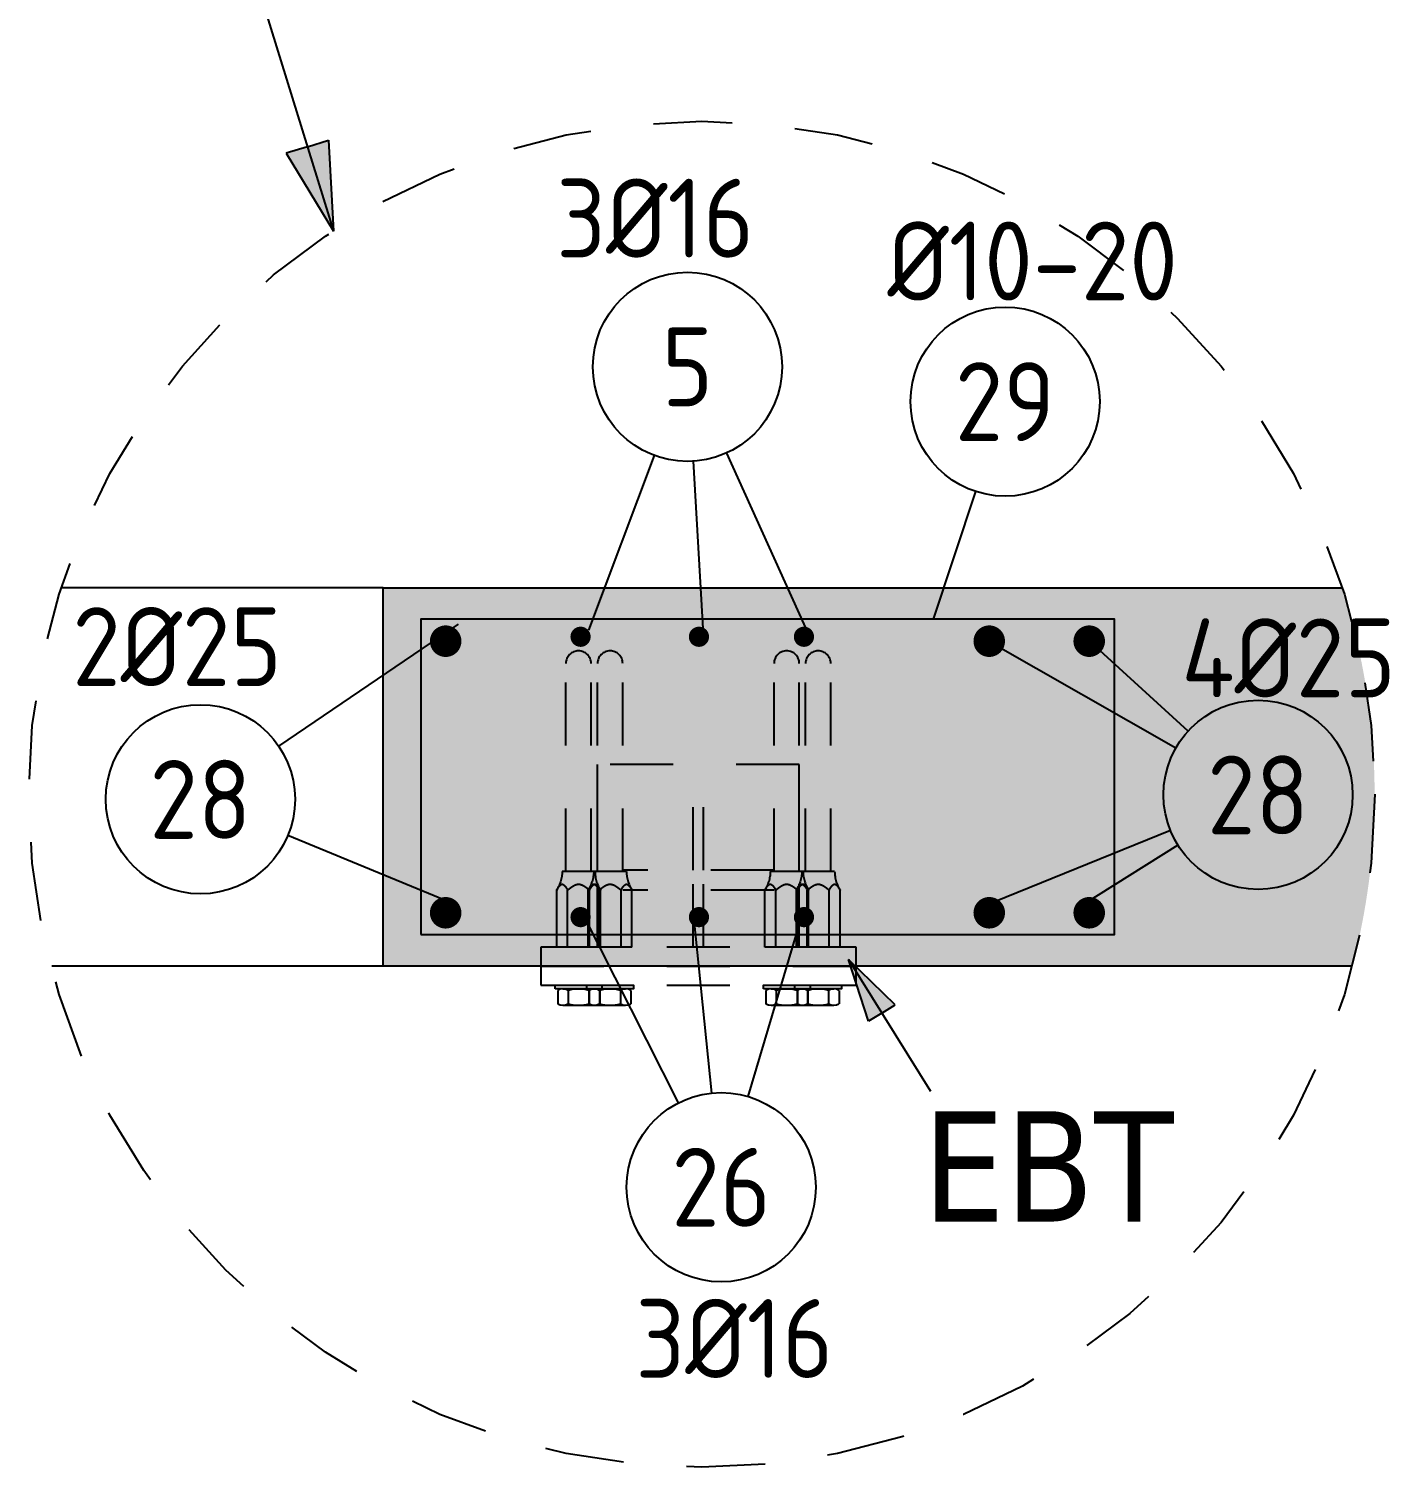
# Model space of a CAD drawing. Extents: x 44 to 147, y 26 to 78.
# Drawn here: x 64.188 to 66.345, y 46.988 to 49.269 of the extents above; entities that cross this region are included whole.
import ezdxf
from ezdxf.enums import TextEntityAlignment as Align

# ---------------------------------------------------------------- set-up
doc = ezdxf.new("R2010")
doc.units = 0
doc.header["$LTSCALE"] = 0.5
for name, pattern in [('AUSGEZOGEN', [1000.01, 1000, 0.01]), ('DOT', [0.175, 0.05, -0.125]), ('VERDECKT', [0.375, 0.25, -0.125])]:
    doc.linetypes.add(name, pattern=pattern)
for name, color, linetype in [('BETON', 7, 'Continuous'), ('BEWEHRUNG', 1, 'Continuous'), ('DETAIL', 7, 'Continuous'), ('grau_mittel', 7, 'Continuous'), ('OBJEKT', 7, 'Continuous'), ('RND', 7, 'Continuous'), ('STAHL', 7, 'Continuous'), ('TEXT', 7, 'Continuous')]:
    doc.layers.add(name, color=color, linetype=linetype)
doc.styles.add('helv', font='tahoma.ttf')
doc.styles.add('txt', font='isocp.shx')

# ---------------------------------------------------------------- blocks, each defined once
blk = doc.blocks.new('RND_HIN')
at = {"layer": 'RND', "color": 7, "linetype": 'Continuous'}
blk.add_circle((0, 0), 0.3, dxfattribs=at)
at = {"layer": 'RND', "color": 7, "linetype": 'Continuous', "style": 'txt'}
blk.add_attdef('POSI', text='', height=0.25, dxfattribs=at).set_placement((0, 0), align=Align.MIDDLE)
blk = doc.blocks.new('Pfeillinie')
at = {"layer": 'TEXT', "linetype": 'Continuous'}
blk.add_hatch(color=7, dxfattribs=at).paths.add_polyline_path([(0, 0), (-0.8, 0.2), (-0.8, 0), (-0.8, -0.2)])
at = {"layer": 'TEXT', "color": 7, "linetype": 'Continuous'}
for p, q in [((-0.8, 0), (-0.8, 0.2)), ((-0.8, 0.2), (0, 0)), ((-0.8, 0), (-0.8, -0.2)), ((-0.8, -0.2), (0, 0))]:
    blk.add_line(p, q, dxfattribs=at)

msp = doc.modelspace()

# ---------------------------------------------------------------- hatches: boundary and pattern name
at = {"layer": 'grau_mittel'}
msp.add_hatch(color=61, dxfattribs=at).paths.add_polyline_path([(64.7497, 48.3824), (64.7497, 47.7824), (66.2865, 47.7824, 0.064664), (66.3219, 48.055, 0.078146), (66.2704, 48.3824)])

# ---------------------------------------------------------------- linework, layer by layer
at = {"layer": 'BETON', "color": 6, "linetype": 'AUSGEZOGEN', "lineweight": -2}
for p, q in [((64.7497, 48.3824), (66.2696, 48.3824)), ((64.7497, 47.7824), (64.7497, 48.3824)), ((66.2853, 47.7824), (64.7497, 47.7824))]:
    msp.add_line(p, q, dxfattribs=at)
at = {"layer": 'BEWEHRUNG', "color": 171, "linetype": 'DOT'}
for p, q in [((65.0397, 47.9324), (65.0397, 48.2624)), ((65.0797, 47.9324), (65.0797, 48.2624)), ((65.0897, 47.9324), (65.0897, 48.2624)), ((65.1297, 47.9324), (65.1297, 48.2624)), ((65.3697, 47.9324), (65.3697, 48.2624)), ((65.4097, 47.9324), (65.4097, 48.2624)), ((65.4197, 47.9324), (65.4197, 48.2624)), ((65.4597, 47.9324), (65.4597, 48.2624))]:
    msp.add_line(p, q, dxfattribs=at)
at = {"layer": 'BEWEHRUNG', "color": 171, "linetype": 'DOT', "extrusion": (-1.6303e-17, 1, 0)}
for p, q in [((65.0318, 47.9184), (65.0312, 47.9164)), ((65.0323, 47.9204), (65.0318, 47.9184)), ((65.0327, 47.9224), (65.0323, 47.9204)), ((65.0331, 47.9244), (65.0327, 47.9224)), ((65.0334, 47.9264), (65.0331, 47.9244)), ((65.0336, 47.9284), (65.0334, 47.9264)), ((65.0337, 47.9304), (65.0336, 47.9284)), ((65.0337, 47.9324), (65.0337, 47.9304)), ((65.0857, 47.9324), (65.0337, 47.9324)), ((65.0818, 47.9184), (65.0812, 47.9164)), ((65.0823, 47.9204), (65.0818, 47.9184)), ((65.0827, 47.9224), (65.0823, 47.9204)), ((65.0831, 47.9244), (65.0827, 47.9224)), ((65.0834, 47.9264), (65.0831, 47.9244)), ((65.0836, 47.9284), (65.0834, 47.9264)), ((65.0837, 47.9304), (65.0836, 47.9284)), ((65.0837, 47.9324), (65.0837, 47.9304)), ((65.1357, 47.9324), (65.0837, 47.9324)), ((65.0857, 47.9324), (65.0858, 47.9304)), ((65.0858, 47.9304), (65.0859, 47.9284)), ((65.0859, 47.9284), (65.0861, 47.9264)), ((65.0861, 47.9264), (65.0864, 47.9244)), ((65.0864, 47.9244), (65.0867, 47.9224)), ((65.0867, 47.9224), (65.0872, 47.9204)), ((65.0872, 47.9204), (65.0877, 47.9184)), ((65.0877, 47.9184), (65.0883, 47.9164)), ((65.1357, 47.9324), (65.1358, 47.9304)), ((65.1358, 47.9304), (65.1359, 47.9284)), ((65.1359, 47.9284), (65.1361, 47.9264)), ((65.1361, 47.9264), (65.1364, 47.9244)), ((65.1364, 47.9244), (65.1367, 47.9224)), ((65.1367, 47.9224), (65.1372, 47.9204)), ((65.1372, 47.9204), (65.1377, 47.9184)), ((65.1377, 47.9184), (65.1383, 47.9164)), ((65.3618, 47.9184), (65.3612, 47.9164)), ((65.3623, 47.9204), (65.3618, 47.9184)), ((65.3627, 47.9224), (65.3623, 47.9204)), ((65.3631, 47.9244), (65.3627, 47.9224)), ((65.3634, 47.9264), (65.3631, 47.9244)), ((65.3636, 47.9284), (65.3634, 47.9264)), ((65.3637, 47.9304), (65.3636, 47.9284)), ((65.3637, 47.9324), (65.3637, 47.9304)), ((65.4157, 47.9324), (65.3637, 47.9324)), ((65.4118, 47.9184), (65.4112, 47.9164)), ((65.4123, 47.9204), (65.4118, 47.9184)), ((65.4127, 47.9224), (65.4123, 47.9204)), ((65.4131, 47.9244), (65.4127, 47.9224)), ((65.4134, 47.9264), (65.4131, 47.9244)), ((65.4136, 47.9284), (65.4134, 47.9264)), ((65.4137, 47.9304), (65.4136, 47.9284)), ((65.4137, 47.9324), (65.4137, 47.9304)), ((65.4657, 47.9324), (65.4137, 47.9324)), ((65.4157, 47.9324), (65.4158, 47.9304)), ((65.4158, 47.9304), (65.4159, 47.9284)), ((65.4159, 47.9284), (65.4161, 47.9264)), ((65.4161, 47.9264), (65.4164, 47.9244)), ((65.4164, 47.9244), (65.4167, 47.9224)), ((65.4167, 47.9224), (65.4172, 47.9204)), ((65.4172, 47.9204), (65.4177, 47.9184)), ((65.4177, 47.9184), (65.4183, 47.9164)), ((65.4657, 47.9324), (65.4658, 47.9304)), ((65.4658, 47.9304), (65.4659, 47.9284)), ((65.4659, 47.9284), (65.4661, 47.9264)), ((65.4661, 47.9264), (65.4664, 47.9244)), ((65.4664, 47.9244), (65.4667, 47.9224)), ((65.4667, 47.9224), (65.4672, 47.9204)), ((65.4672, 47.9204), (65.4677, 47.9184)), ((65.4677, 47.9184), (65.4683, 47.9164)), ((65.0259, 47.9044), (65.0251, 47.903)), ((65.0251, 47.8124), (65.0251, 47.903)), ((65.027, 47.9064), (65.0259, 47.9044)), ((65.028, 47.9084), (65.027, 47.9064)), ((65.0289, 47.9104), (65.028, 47.9084)), ((65.0297, 47.9124), (65.0289, 47.9104)), ((65.0305, 47.9144), (65.0297, 47.9124)), ((65.0312, 47.9164), (65.0305, 47.9144)), ((65.0424, 47.8124), (65.0424, 47.903)), ((65.0759, 47.9044), (65.0751, 47.903)), ((65.0751, 47.8124), (65.0751, 47.903)), ((65.077, 47.9064), (65.0759, 47.9044)), ((65.078, 47.9084), (65.077, 47.9064)), ((65.0771, 47.8124), (65.0771, 47.903)), ((65.0789, 47.9104), (65.078, 47.9084)), ((65.0797, 47.9124), (65.0789, 47.9104)), ((65.0805, 47.9144), (65.0797, 47.9124)), ((65.0812, 47.9164), (65.0805, 47.9144)), ((65.0883, 47.9164), (65.089, 47.9144)), ((65.089, 47.9144), (65.0897, 47.9124)), ((65.0897, 47.9124), (65.0906, 47.9104)), ((65.0906, 47.9104), (65.0915, 47.9084)), ((65.0915, 47.9084), (65.0925, 47.9064)), ((65.0924, 47.8124), (65.0924, 47.903)), ((65.0925, 47.9064), (65.0936, 47.9044)), ((65.0936, 47.9044), (65.0944, 47.903)), ((65.0944, 47.8124), (65.0944, 47.903)), ((65.1271, 47.8124), (65.1271, 47.903)), ((65.1383, 47.9164), (65.139, 47.9144)), ((65.139, 47.9144), (65.1397, 47.9124)), ((65.1397, 47.9124), (65.1406, 47.9104)), ((65.1406, 47.9104), (65.1415, 47.9084)), ((65.1415, 47.9084), (65.1425, 47.9064)), ((65.1425, 47.9064), (65.1436, 47.9044)), ((65.1436, 47.9044), (65.1444, 47.903)), ((65.1444, 47.8124), (65.1444, 47.903)), ((65.3559, 47.9044), (65.3551, 47.903)), ((65.3551, 47.8124), (65.3551, 47.903)), ((65.357, 47.9064), (65.3559, 47.9044)), ((65.358, 47.9084), (65.357, 47.9064)), ((65.3589, 47.9104), (65.358, 47.9084)), ((65.3597, 47.9124), (65.3589, 47.9104)), ((65.3605, 47.9144), (65.3597, 47.9124)), ((65.3612, 47.9164), (65.3605, 47.9144)), ((65.3724, 47.8124), (65.3724, 47.903)), ((65.4059, 47.9044), (65.4051, 47.903)), ((65.4051, 47.8124), (65.4051, 47.903)), ((65.407, 47.9064), (65.4059, 47.9044)), ((65.408, 47.9084), (65.407, 47.9064)), ((65.4071, 47.8124), (65.4071, 47.903)), ((65.4089, 47.9104), (65.408, 47.9084)), ((65.4097, 47.9124), (65.4089, 47.9104)), ((65.4105, 47.9144), (65.4097, 47.9124)), ((65.4112, 47.9164), (65.4105, 47.9144)), ((65.4183, 47.9164), (65.419, 47.9144)), ((65.419, 47.9144), (65.4197, 47.9124)), ((65.4197, 47.9124), (65.4206, 47.9104)), ((65.4206, 47.9104), (65.4215, 47.9084)), ((65.4215, 47.9084), (65.4225, 47.9064)), ((65.4224, 47.8124), (65.4224, 47.903)), ((65.4225, 47.9064), (65.4236, 47.9044)), ((65.4236, 47.9044), (65.4244, 47.903)), ((65.4244, 47.8124), (65.4244, 47.903)), ((65.4571, 47.8124), (65.4571, 47.903)), ((65.4683, 47.9164), (65.469, 47.9144)), ((65.469, 47.9144), (65.4697, 47.9124)), ((65.4697, 47.9124), (65.4706, 47.9104)), ((65.4706, 47.9104), (65.4715, 47.9084)), ((65.4715, 47.9084), (65.4725, 47.9064)), ((65.4725, 47.9064), (65.4736, 47.9044)), ((65.4736, 47.9044), (65.4744, 47.903)), ((65.4744, 47.8124), (65.4744, 47.903)), ((65.0944, 47.8124), (65.0251, 47.8124)), ((65.1444, 47.8124), (65.0751, 47.8124)), ((65.4244, 47.8124), (65.3551, 47.8124)), ((65.4744, 47.8124), (65.4051, 47.8124))]:
    msp.add_line(p, q, dxfattribs=at)
at = {"layer": 'BEWEHRUNG', "color": 171, "linetype": 'DOT'}
for centre in [(65.0597, 48.2624), (65.1097, 48.2624), (65.3897, 48.2624), (65.4397, 48.2624)]:
    msp.add_arc(centre, 0.02, 0, 180, dxfattribs=at)
for points, weights in [([(65.0251, 47.903), (65.0255, 47.9038), (65.0259, 47.9044)], [1.00160855561, 1.00109931675, 1]), ([(65.0259, 47.9044), (65.0266, 47.9055), (65.0272, 47.9064)], [1, 1.0007029708, 1]), ([(65.0272, 47.9064), (65.0279, 47.9075), (65.0285, 47.9084)], [1, 1.00089993145, 1]), ([(65.0285, 47.9084), (65.0294, 47.9096), (65.0302, 47.9104)], [1, 1.00137298843, 1]), ([(65.0302, 47.9104), (65.032, 47.9124), (65.0337, 47.9124)], [1, 1.00697567001, 1]), ([(65.0337, 47.9124), (65.0355, 47.9124), (65.0373, 47.9104)], [1, 1.00697567001, 1]), ([(65.0373, 47.9104), (65.0381, 47.9096), (65.039, 47.9084)], [1, 1.00137298842, 1]), ([(65.039, 47.9084), (65.0396, 47.9075), (65.0403, 47.9064)], [1, 1.00089993147, 1]), ([(65.0403, 47.9064), (65.0409, 47.9055), (65.0416, 47.9044)], [1, 1.00070297081, 1]), ([(65.0416, 47.9044), (65.042, 47.9038), (65.0424, 47.903)], [1, 1.00109931675, 1.00160855561]), ([(65.0424, 47.903), (65.0433, 47.9038), (65.0441, 47.9044)], [1.00160855561, 1.00109931675, 1]), ([(65.0441, 47.9044), (65.0453, 47.9055), (65.0466, 47.9064)], [1, 1.00070297081, 1]), ([(65.0466, 47.9064), (65.048, 47.9075), (65.0493, 47.9084)], [1, 1.00089993147, 1]), ([(65.0493, 47.9084), (65.051, 47.9096), (65.0526, 47.9104)], [1, 1.00137298842, 1]), ([(65.0526, 47.9104), (65.0562, 47.9124), (65.0597, 47.9124)], [1, 1.00697567001, 1]), ([(65.0597, 47.9124), (65.0633, 47.9124), (65.0669, 47.9104)], [1, 1.00697567001, 1]), ([(65.0669, 47.9104), (65.0685, 47.9096), (65.0702, 47.9084)], [1, 1.00137298842, 1]), ([(65.0702, 47.9084), (65.0715, 47.9075), (65.0729, 47.9064)], [1, 1.00089993146, 1]), ([(65.0729, 47.9064), (65.0741, 47.9055), (65.0754, 47.9044)], [1, 1.00070297081, 1]), ([(65.0751, 47.903), (65.0755, 47.9038), (65.0759, 47.9044)], [1.00160855561, 1.00109931675, 1]), ([(65.0754, 47.9044), (65.0762, 47.9038), (65.0771, 47.903)], [1, 1.00109931675, 1.00160855561]), ([(65.0759, 47.9044), (65.0766, 47.9055), (65.0772, 47.9064)], [1, 1.0007029708, 1]), ([(65.0771, 47.903), (65.0775, 47.9038), (65.0779, 47.9044)], [1.00160855561, 1.00109931675, 1]), ([(65.0772, 47.9064), (65.0779, 47.9075), (65.0785, 47.9084)], [1, 1.00089993145, 1]), ([(65.0779, 47.9044), (65.0785, 47.9055), (65.0791, 47.9064)], [1, 1.00070297081, 1]), ([(65.0785, 47.9084), (65.0794, 47.9096), (65.0802, 47.9104)], [1, 1.00137298843, 1]), ([(65.0791, 47.9064), (65.0798, 47.9075), (65.0805, 47.9084)], [1, 1.00089993146, 1]), ([(65.0802, 47.9104), (65.082, 47.9124), (65.0837, 47.9124)], [1, 1.00697567001, 1]), ([(65.0805, 47.9084), (65.0813, 47.9096), (65.0821, 47.9104)], [1, 1.00137298842, 1]), ([(65.0821, 47.9104), (65.0839, 47.9124), (65.0857, 47.9124)], [1, 1.00697567001, 1]), ([(65.0837, 47.9124), (65.0855, 47.9124), (65.0873, 47.9104)], [1, 1.00697567001, 1]), ([(65.0857, 47.9124), (65.0875, 47.9124), (65.0893, 47.9104)], [1, 1.00697567001, 1]), ([(65.0873, 47.9104), (65.0881, 47.9096), (65.089, 47.9084)], [1, 1.00137298842, 1]), ([(65.089, 47.9084), (65.0896, 47.9075), (65.0903, 47.9064)], [1, 1.00089993147, 1]), ([(65.0893, 47.9104), (65.0901, 47.9096), (65.0909, 47.9084)], [1, 1.00137298842, 1]), ([(65.0903, 47.9064), (65.0909, 47.9055), (65.0916, 47.9044)], [1, 1.00070297081, 1]), ([(65.0909, 47.9084), (65.0916, 47.9075), (65.0923, 47.9064)], [1, 1.00089993146, 1]), ([(65.0916, 47.9044), (65.092, 47.9038), (65.0924, 47.903)], [1, 1.00109931675, 1.00160855561]), ([(65.0923, 47.9064), (65.0929, 47.9055), (65.0935, 47.9044)], [1, 1.00070297081, 1]), ([(65.0924, 47.903), (65.0933, 47.9038), (65.0941, 47.9044)], [1.00160855561, 1.00109931675, 1]), ([(65.0935, 47.9044), (65.094, 47.9038), (65.0944, 47.903)], [1, 1.00109931675, 1.00160855561]), ([(65.0941, 47.9044), (65.0953, 47.9055), (65.0966, 47.9064)], [1, 1.00070297081, 1]), ([(65.0966, 47.9064), (65.098, 47.9075), (65.0993, 47.9084)], [1, 1.00089993147, 1]), ([(65.0993, 47.9084), (65.101, 47.9096), (65.1026, 47.9104)], [1, 1.00137298842, 1]), ([(65.1026, 47.9104), (65.1062, 47.9124), (65.1097, 47.9124)], [1, 1.00697567001, 1]), ([(65.1097, 47.9124), (65.1133, 47.9124), (65.1169, 47.9104)], [1, 1.00697567001, 1]), ([(65.1169, 47.9104), (65.1185, 47.9096), (65.1202, 47.9084)], [1, 1.00137298842, 1]), ([(65.1202, 47.9084), (65.1215, 47.9075), (65.1229, 47.9064)], [1, 1.00089993146, 1]), ([(65.1229, 47.9064), (65.1241, 47.9055), (65.1254, 47.9044)], [1, 1.00070297081, 1]), ([(65.1254, 47.9044), (65.1262, 47.9038), (65.1271, 47.903)], [1, 1.00109931675, 1.00160855561]), ([(65.1271, 47.903), (65.1275, 47.9038), (65.1279, 47.9044)], [1.00160855561, 1.00109931675, 1]), ([(65.1279, 47.9044), (65.1285, 47.9055), (65.1291, 47.9064)], [1, 1.00070297081, 1]), ([(65.1291, 47.9064), (65.1298, 47.9075), (65.1305, 47.9084)], [1, 1.00089993146, 1]), ([(65.1305, 47.9084), (65.1313, 47.9096), (65.1321, 47.9104)], [1, 1.00137298842, 1]), ([(65.1321, 47.9104), (65.1339, 47.9124), (65.1357, 47.9124)], [1, 1.00697567001, 1]), ([(65.1357, 47.9124), (65.1375, 47.9124), (65.1393, 47.9104)], [1, 1.00697567001, 1]), ([(65.1393, 47.9104), (65.1401, 47.9096), (65.1409, 47.9084)], [1, 1.00137298842, 1]), ([(65.1409, 47.9084), (65.1416, 47.9075), (65.1423, 47.9064)], [1, 1.00089993146, 1]), ([(65.1423, 47.9064), (65.1429, 47.9055), (65.1435, 47.9044)], [1, 1.00070297081, 1]), ([(65.1435, 47.9044), (65.144, 47.9038), (65.1444, 47.903)], [1, 1.00109931675, 1.00160855561]), ([(65.3551, 47.903), (65.3555, 47.9038), (65.3559, 47.9044)], [1.00160855561, 1.00109931675, 1]), ([(65.3559, 47.9044), (65.3566, 47.9055), (65.3572, 47.9064)], [1, 1.0007029708, 1]), ([(65.3572, 47.9064), (65.3579, 47.9075), (65.3585, 47.9084)], [1, 1.00089993145, 1]), ([(65.3585, 47.9084), (65.3594, 47.9096), (65.3602, 47.9104)], [1, 1.00137298843, 1]), ([(65.3602, 47.9104), (65.362, 47.9124), (65.3637, 47.9124)], [1, 1.00697567001, 1]), ([(65.3637, 47.9124), (65.3655, 47.9124), (65.3673, 47.9104)], [1, 1.00697567001, 1]), ([(65.3673, 47.9104), (65.3681, 47.9096), (65.369, 47.9084)], [1, 1.00137298842, 1]), ([(65.369, 47.9084), (65.3696, 47.9075), (65.3703, 47.9064)], [1, 1.00089993147, 1]), ([(65.3703, 47.9064), (65.3709, 47.9055), (65.3716, 47.9044)], [1, 1.00070297081, 1]), ([(65.3716, 47.9044), (65.372, 47.9038), (65.3724, 47.903)], [1, 1.00109931675, 1.00160855561]), ([(65.3724, 47.903), (65.3733, 47.9038), (65.3741, 47.9044)], [1.00160855561, 1.00109931675, 1]), ([(65.3741, 47.9044), (65.3753, 47.9055), (65.3766, 47.9064)], [1, 1.00070297081, 1]), ([(65.3766, 47.9064), (65.378, 47.9075), (65.3793, 47.9084)], [1, 1.00089993147, 1]), ([(65.3793, 47.9084), (65.381, 47.9096), (65.3826, 47.9104)], [1, 1.00137298842, 1]), ([(65.3826, 47.9104), (65.3862, 47.9124), (65.3897, 47.9124)], [1, 1.00697567001, 1]), ([(65.3897, 47.9124), (65.3933, 47.9124), (65.3969, 47.9104)], [1, 1.00697567001, 1]), ([(65.3969, 47.9104), (65.3985, 47.9096), (65.4002, 47.9084)], [1, 1.00137298842, 1]), ([(65.4002, 47.9084), (65.4015, 47.9075), (65.4029, 47.9064)], [1, 1.00089993146, 1]), ([(65.4029, 47.9064), (65.4041, 47.9055), (65.4054, 47.9044)], [1, 1.00070297081, 1]), ([(65.4051, 47.903), (65.4055, 47.9038), (65.4059, 47.9044)], [1.00160855561, 1.00109931675, 1]), ([(65.4054, 47.9044), (65.4062, 47.9038), (65.4071, 47.903)], [1, 1.00109931675, 1.00160855561]), ([(65.4059, 47.9044), (65.4066, 47.9055), (65.4072, 47.9064)], [1, 1.0007029708, 1]), ([(65.4071, 47.903), (65.4075, 47.9038), (65.4079, 47.9044)], [1.00160855561, 1.00109931675, 1]), ([(65.4072, 47.9064), (65.4079, 47.9075), (65.4085, 47.9084)], [1, 1.00089993145, 1]), ([(65.4079, 47.9044), (65.4085, 47.9055), (65.4091, 47.9064)], [1, 1.00070297081, 1]), ([(65.4085, 47.9084), (65.4094, 47.9096), (65.4102, 47.9104)], [1, 1.00137298843, 1]), ([(65.4091, 47.9064), (65.4098, 47.9075), (65.4105, 47.9084)], [1, 1.00089993146, 1]), ([(65.4102, 47.9104), (65.412, 47.9124), (65.4137, 47.9124)], [1, 1.00697567001, 1]), ([(65.4105, 47.9084), (65.4113, 47.9096), (65.4121, 47.9104)], [1, 1.00137298842, 1]), ([(65.4121, 47.9104), (65.4139, 47.9124), (65.4157, 47.9124)], [1, 1.00697567001, 1]), ([(65.4137, 47.9124), (65.4155, 47.9124), (65.4173, 47.9104)], [1, 1.00697567001, 1]), ([(65.4157, 47.9124), (65.4175, 47.9124), (65.4193, 47.9104)], [1, 1.00697567001, 1]), ([(65.4173, 47.9104), (65.4181, 47.9096), (65.419, 47.9084)], [1, 1.00137298842, 1]), ([(65.419, 47.9084), (65.4196, 47.9075), (65.4203, 47.9064)], [1, 1.00089993147, 1]), ([(65.4193, 47.9104), (65.4201, 47.9096), (65.4209, 47.9084)], [1, 1.00137298842, 1]), ([(65.4203, 47.9064), (65.4209, 47.9055), (65.4216, 47.9044)], [1, 1.00070297081, 1]), ([(65.4209, 47.9084), (65.4216, 47.9075), (65.4223, 47.9064)], [1, 1.00089993146, 1]), ([(65.4216, 47.9044), (65.422, 47.9038), (65.4224, 47.903)], [1, 1.00109931675, 1.00160855561]), ([(65.4223, 47.9064), (65.4229, 47.9055), (65.4235, 47.9044)], [1, 1.00070297081, 1]), ([(65.4224, 47.903), (65.4233, 47.9038), (65.4241, 47.9044)], [1.00160855561, 1.00109931675, 1]), ([(65.4235, 47.9044), (65.424, 47.9038), (65.4244, 47.903)], [1, 1.00109931675, 1.00160855561]), ([(65.4241, 47.9044), (65.4253, 47.9055), (65.4266, 47.9064)], [1, 1.00070297081, 1]), ([(65.4266, 47.9064), (65.428, 47.9075), (65.4293, 47.9084)], [1, 1.00089993147, 1]), ([(65.4293, 47.9084), (65.431, 47.9096), (65.4326, 47.9104)], [1, 1.00137298842, 1]), ([(65.4326, 47.9104), (65.4362, 47.9124), (65.4397, 47.9124)], [1, 1.00697567001, 1]), ([(65.4397, 47.9124), (65.4433, 47.9124), (65.4469, 47.9104)], [1, 1.00697567001, 1]), ([(65.4469, 47.9104), (65.4485, 47.9096), (65.4502, 47.9084)], [1, 1.00137298842, 1]), ([(65.4502, 47.9084), (65.4515, 47.9075), (65.4529, 47.9064)], [1, 1.00089993146, 1]), ([(65.4529, 47.9064), (65.4541, 47.9055), (65.4554, 47.9044)], [1, 1.00070297081, 1]), ([(65.4554, 47.9044), (65.4562, 47.9038), (65.4571, 47.903)], [1, 1.00109931675, 1.00160855561]), ([(65.4571, 47.903), (65.4575, 47.9038), (65.4579, 47.9044)], [1.00160855561, 1.00109931675, 1]), ([(65.4579, 47.9044), (65.4585, 47.9055), (65.4591, 47.9064)], [1, 1.00070297081, 1]), ([(65.4591, 47.9064), (65.4598, 47.9075), (65.4605, 47.9084)], [1, 1.00089993146, 1]), ([(65.4605, 47.9084), (65.4613, 47.9096), (65.4621, 47.9104)], [1, 1.00137298842, 1]), ([(65.4621, 47.9104), (65.4639, 47.9124), (65.4657, 47.9124)], [1, 1.00697567001, 1]), ([(65.4657, 47.9124), (65.4675, 47.9124), (65.4693, 47.9104)], [1, 1.00697567001, 1]), ([(65.4693, 47.9104), (65.4701, 47.9096), (65.4709, 47.9084)], [1, 1.00137298842, 1]), ([(65.4709, 47.9084), (65.4716, 47.9075), (65.4723, 47.9064)], [1, 1.00089993146, 1]), ([(65.4723, 47.9064), (65.4729, 47.9055), (65.4735, 47.9044)], [1, 1.00070297081, 1]), ([(65.4735, 47.9044), (65.474, 47.9038), (65.4744, 47.903)], [1, 1.00109931675, 1.00160855561])]:
    msp.add_rational_spline(points, weights, degree=2, dxfattribs=at)
at = {"layer": 'DETAIL', "color": 102, "linetype": 'VERDECKT'}
msp.add_circle((65.255, 48.055), 1.067, dxfattribs=at)
at = {"layer": 'OBJEKT', "color": 7, "linetype": 'AUSGEZOGEN'}
for p, q in [((64.7497, 48.3824), (64.2403, 48.3824)), ((64.7497, 47.7824), (64.2246, 47.7824))]:
    msp.add_line(p, q, dxfattribs=at)
at = {"layer": 'RND', "color": 7, "linetype": 'AUSGEZOGEN'}
msp.add_line((64.2349, 50.3612), (64.671, 48.9479), dxfattribs=at)
at = {"layer": 'RND', "color": 102, "linetype": 'AUSGEZOGEN'}
for p, q in [((65.1796, 48.5923), (65.0753, 48.315)), ((65.2413, 48.5829), (65.2575, 48.3087)), ((65.2943, 48.596), (65.4272, 48.3024)), ((65.6889, 48.5351), (65.6218, 48.3324)), ((64.5843, 48.1313), (64.8693, 48.3246)), ((66.0068, 48.1283), (65.7101, 48.2971)), ((66.0263, 48.1551), (65.8683, 48.2991)), ((64.5989, 47.9899), (64.8642, 47.8805)), ((65.9981, 47.9977), (65.718, 47.8841)), ((66.01, 47.9744), (65.8564, 47.8782)), ((65.2183, 47.5658), (65.0678, 47.8639)), ((65.2708, 47.5812), (65.2424, 47.8614)), ((65.3287, 47.5757), (65.4122, 47.8565))]:
    msp.add_line(p, q, dxfattribs=at)
at = {"layer": 'RND', "color": 1, "linetype": 'AUSGEZOGEN'}
msp.add_lwpolyline([(64.8094, 47.8324), (65.9094, 47.8324), (65.9094, 48.3324), (64.8094, 48.3324)], close=True, dxfattribs=at)
at = {"layer": 'RND', "color": 7, "linetype": 'AUSGEZOGEN'}
for points, const_width in [([(64.8365, 48.2977, 1), (64.8615, 48.2977, 1)], 0.025), ([(65.0549, 48.3047, 1), (65.0709, 48.3047, 1)], 0.016), ([(65.2426, 48.3047, 1), (65.2586, 48.3047, 1)], 0.016), ([(65.4091, 48.3047, 1), (65.4251, 48.3047, 1)], 0.016), ([(65.6984, 48.2977, 1), (65.7234, 48.2977, 1)], 0.025), ([(65.8569, 48.2977, 1), (65.8819, 48.2977, 1)], 0.025), ([(64.8365, 47.8671, -1), (64.8615, 47.8671, -1)], 0.025), ([(65.0549, 47.8602, -1), (65.0709, 47.8602, -1)], 0.016), ([(65.2426, 47.8602, -1), (65.2586, 47.8602, -1)], 0.016), ([(65.4091, 47.8602, -1), (65.4251, 47.8602, -1)], 0.016), ([(65.6984, 47.8671, -1), (65.7234, 47.8671, -1)], 0.025), ([(65.8569, 47.8671, -1), (65.8819, 47.8671, -1)], 0.025)]:
    msp.add_lwpolyline(points, format="xyb", close=True, dxfattribs=dict(at, const_width=const_width))
at = {"layer": 'RND', "color": 102, "linetype": 'AUSGEZOGEN'}
msp.add_lwpolyline([(65.4878, 47.7931), (65.6177, 47.5842)], dxfattribs=at)
at = {"layer": 'STAHL', "color": 102, "linetype": 'DOT'}
for p, q in [((65.4097, 48.1024), (65.0897, 48.1024)), ((65.0897, 47.8124), (65.0897, 48.1024)), ((65.2417, 47.9345), (65.2417, 48.1024)), ((65.2577, 47.9345), (65.2577, 48.1024)), ((65.4097, 47.8124), (65.4097, 48.1024)), ((65.3697, 47.9345), (65.1297, 47.9345)), ((65.2417, 47.8124), (65.2417, 47.9345)), ((65.2577, 47.8124), (65.2577, 47.9345)), ((65.3697, 47.9031), (65.1297, 47.9031))]:
    msp.add_line(p, q, dxfattribs=at)
at = {"layer": 'STAHL', "color": 171, "linetype": 'ByBlock'}
for p, q in [((65.0268, 47.744), (65.0268, 47.7229)), ((65.035, 47.7464), (65.0844, 47.7464)), ((65.0433, 47.744), (65.0433, 47.7229)), ((65.0762, 47.744), (65.0762, 47.7229)), ((65.0768, 47.744), (65.0768, 47.7229)), ((65.085, 47.7464), (65.1344, 47.7464)), ((65.0927, 47.744), (65.0927, 47.7229)), ((65.0933, 47.744), (65.0933, 47.7229)), ((65.1262, 47.744), (65.1262, 47.7229)), ((65.1427, 47.744), (65.1427, 47.7229)), ((65.3568, 47.744), (65.3568, 47.7229)), ((65.365, 47.7464), (65.4144, 47.7464)), ((65.3733, 47.744), (65.3733, 47.7229)), ((65.4062, 47.744), (65.4062, 47.7229)), ((65.4068, 47.744), (65.4068, 47.7229)), ((65.415, 47.7464), (65.4644, 47.7464)), ((65.4227, 47.744), (65.4227, 47.7229)), ((65.4233, 47.744), (65.4233, 47.7229)), ((65.4562, 47.744), (65.4562, 47.7229)), ((65.4727, 47.744), (65.4727, 47.7229)), ((65.035, 47.7204), (65.0844, 47.7204)), ((65.085, 47.7204), (65.1344, 47.7204)), ((65.365, 47.7204), (65.4144, 47.7204)), ((65.415, 47.7204), (65.4644, 47.7204))]:
    msp.add_line(p, q, dxfattribs=at)
at = {"layer": 'STAHL', "color": 102, "linetype": 'DOT'}
msp.add_lwpolyline([(64.9997, 47.7824), (65.4997, 47.7824), (65.4997, 47.8124), (64.9997, 47.8124)], close=True, dxfattribs=at)
at = {"layer": 'STAHL', "color": 171, "linetype": 'DOT'}
msp.add_lwpolyline([(64.9997, 47.7524), (65.4997, 47.7524), (65.4997, 47.7824), (64.9997, 47.7824)], close=True, dxfattribs=at)
at = {"layer": 'STAHL', "color": 171, "linetype": 'AUSGEZOGEN'}
for points in [[(65.0227, 47.7464), (65.0227, 47.7524), (65.0967, 47.7524), (65.0967, 47.7464)], [(65.0727, 47.7464), (65.0727, 47.7524), (65.1467, 47.7524), (65.1467, 47.7464)], [(65.3527, 47.7464), (65.3527, 47.7524), (65.4267, 47.7524), (65.4267, 47.7464)], [(65.4027, 47.7464), (65.4027, 47.7524), (65.4767, 47.7524), (65.4767, 47.7464)]]:
    msp.add_lwpolyline(points, close=True, dxfattribs=at)
at = {"layer": 'STAHL', "color": 171, "linetype": 'ByBlock'}
for centre, radius, start, end in [((65.035, 47.7313), 0.0152, 57.1328, 122.8672), ((65.0597, 47.6894), 0.0571, 73.2213, 106.7787), ((65.0844, 47.7313), 0.0152, 57.1328, 122.8672), ((65.085, 47.7313), 0.0152, 57.1328, 122.8672), ((65.1097, 47.6894), 0.0571, 73.2213, 106.7787), ((65.1344, 47.7313), 0.0152, 57.1328, 122.8672), ((65.365, 47.7313), 0.0152, 57.1328, 122.8672), ((65.3897, 47.6894), 0.0571, 73.2213, 106.7787), ((65.4144, 47.7313), 0.0152, 57.1328, 122.8672), ((65.415, 47.7313), 0.0152, 57.1328, 122.8672), ((65.4397, 47.6894), 0.0571, 73.2213, 106.7787), ((65.4644, 47.7313), 0.0152, 57.1328, 122.8672), ((65.035, 47.7356), 0.0152, 237.1328, 302.8672), ((65.0597, 47.7775), 0.0571, 253.2213, 286.7787), ((65.0844, 47.7356), 0.0152, 237.1328, 302.8672), ((65.085, 47.7356), 0.0152, 237.1328, 302.8672), ((65.1097, 47.7775), 0.0571, 253.2213, 286.7787), ((65.1344, 47.7356), 0.0152, 237.1328, 302.8672), ((65.365, 47.7356), 0.0152, 237.1328, 302.8672), ((65.3897, 47.7775), 0.0571, 253.2213, 286.7787), ((65.4144, 47.7356), 0.0152, 237.1328, 302.8672), ((65.415, 47.7356), 0.0152, 237.1328, 302.8672), ((65.4397, 47.7775), 0.0571, 253.2213, 286.7787), ((65.4644, 47.7356), 0.0152, 237.1328, 302.8672)]:
    msp.add_arc(centre, radius, start, end, dxfattribs=at)

# ---------------------------------------------------------------- block references
at = {"layer": 'RND', "color": 7, "linetype": 'AUSGEZOGEN', "xscale": 0.175, "yscale": 0.175, "zscale": 0.175, "rotation": 287.1458395914304}
msp.add_blockref('Pfeillinie', (64.671, 48.9479), dxfattribs=at)
at = {"layer": 'RND', "color": 7, "linetype": 'AUSGEZOGEN', "xscale": 0.5, "yscale": 0.5, "zscale": 0.5}
for p, values in [((65.2324, 48.7327), {'POSI': '5'}), ((65.7361, 48.6775), {'POSI': '29'}), ((64.4602, 48.047), {'POSI': '28'}), ((66.1371, 48.0541), {'POSI': '28'}), ((65.2859, 47.4319), {'POSI': '26'})]:
    msp.add_blockref('RND_HIN', p, dxfattribs=at).add_auto_attribs(values)
at = {"layer": 'RND', "color": 102, "linetype": 'AUSGEZOGEN', "xscale": 0.125, "yscale": 0.125, "zscale": 0.125, "rotation": 121.8764357971863}
msp.add_blockref('Pfeillinie', (65.4878, 47.7931), dxfattribs=at)

# ---------------------------------------------------------------- texts
at = {"layer": 'TEXT', "color": 7, "linetype": 'AUSGEZOGEN', "style": 'txt'}
for s, p in [('3%%C16', (65.0243, 48.9059)), ('%%C10-20', (65.5495, 48.8379)), ('2%%C25', (64.257, 48.2265)), ('4%%C25', (66.0155, 48.2087)), ('3%%C16', (65.1499, 47.1296))]:
    msp.add_text(s, height=0.125, dxfattribs=at).set_placement(p)
at = {"layer": 'TEXT', "color": 1, "linetype": 'AUSGEZOGEN', "style": 'helv'}
msp.add_text('EBT', height=0.175, dxfattribs=at).set_placement((65.6053, 47.3775))

doc.saveas('drawing.dxf')
